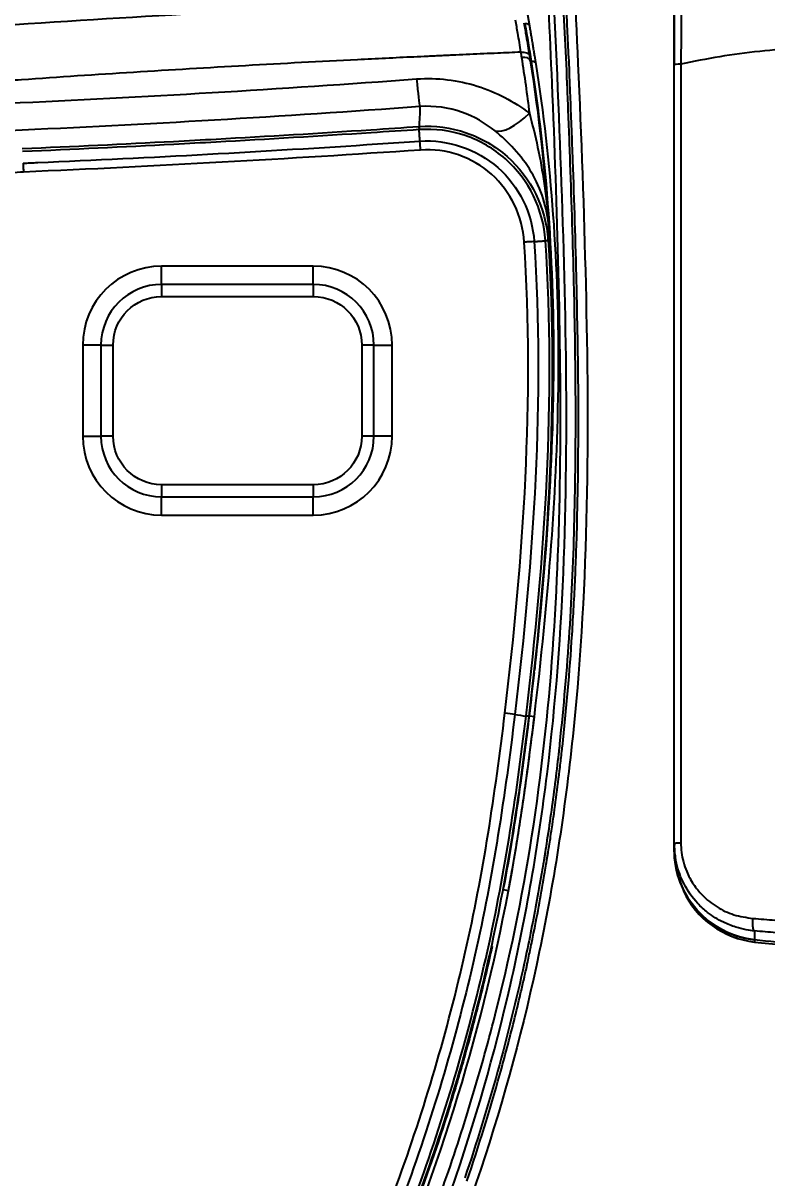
# Model space of a CAD drawing. Header units: millimetres. Extents: x 28 to 2974, y 8 to 3716.
# Drawn here: x 1965.6 to 2088.2, y 1017.2 to 1207.4 of the extents above; entities that cross this region are included whole.
import ezdxf

# ---------------------------------------------------------------- set-up
doc = ezdxf.new("R2010")
doc.units = ezdxf.units.MM
doc.layers.get('Defpoints').update_dxf_attribs({"linetype": 'CONTINUOUS'})
doc.layers.add('1LINE', color=7, linetype='CONTINUOUS')
doc.styles.add('Annotative', font='malgun.ttf')
doc.dimstyles.new('WOO', dxfattribs={"dimtxt": 20, "dimasz": 2, "dimexe": 1.25, "dimexo": 0.3, "dimgap": 1, "dimtad": 1, "dimdec": 1, "dimzin": 1, "dimdsep": 46, "dimtxsty": 'Annotative', "dimcen": 0, "dimclrd": 1, "dimclre": 1, "dimclrt": 2, "dimadec": 0, "dimazin": 0, "dimtfac": 1, "dimtdec": 1, "dimtofl": 0, "dimtmove": 0, "dimatfit": 3, "dimfxl": 0, "dimarcsym": 0})

# ---------------------------------------------------------------- blocks, each defined once
blk = doc.blocks.new('*D12')
at = {"layer": '1LINE', "color": 1, "lineweight": -2}
for p, q in [((1929.42, 1310.67), (2169.11, 1310.67)), ((2167.86, 1308.67), (2167.86, 861.29)), ((1858.76, 859.29), (2169.11, 859.29))]:
    blk.add_line(p, q, dxfattribs=at)
at = {"layer": '1LINE', "color": 1}
for points in [[(2167.53, 1308.67), (2168.19, 1308.67), (2167.86, 1310.67)], [(2167.53, 861.29), (2168.19, 861.29), (2167.86, 859.29)]]:
    blk.add_solid(points, dxfattribs=at)
at = {"layer": 'Defpoints', "color": 0}
for p in [(1929.12, 1310.67), (1858.46, 859.29), (2167.86, 859.29)]:
    blk.add_point(p, dxfattribs=at)
at = {"layer": '1LINE', "color": 2, "insert": (2156.47, 1084.98), "char_height": 20, "attachment_point": 5, "rotation": 90, "style": 'Annotative'}
blk.add_mtext('451', dxfattribs=at)
blk = doc.blocks.new('*D13')
at = {"layer": '1LINE', "color": 1, "lineweight": -2}
for p, q in [((1929.42, 1349.07), (2224.1, 1349.07)), ((2222.85, 1347.07), (2222.85, 861.29)), ((1858.76, 859.29), (2224.1, 859.29))]:
    blk.add_line(p, q, dxfattribs=at)
at = {"layer": '1LINE', "color": 1}
for points in [[(2222.52, 1347.07), (2223.18, 1347.07), (2222.85, 1349.07)], [(2222.52, 861.29), (2223.18, 861.29), (2222.85, 859.29)]]:
    blk.add_solid(points, dxfattribs=at)
at = {"layer": 'Defpoints', "color": 0}
for p in [(1929.12, 1349.07), (1858.46, 859.29), (2222.85, 859.29)]:
    blk.add_point(p, dxfattribs=at)
at = {"layer": '1LINE', "color": 2, "insert": (2211.52, 1104.18), "char_height": 20, "attachment_point": 5, "rotation": 90, "style": 'Annotative'}
blk.add_mtext('490', dxfattribs=at)

msp = doc.modelspace()

# ---------------------------------------------------------------- linework, layer by layer
at = {"layer": '1LINE', "linetype": 'Continuous'}
for p, q in [((2072.97, 1217.33), (2072.97, 1200.58)), ((2048.36, 1207.28), (2048.34, 1207.28)), ((2049.28, 1201.24), (2049.34, 1201.25)), ((2049.37, 1201.08), (2049.39, 1201.09)), ((2072.97, 1072.34), (2072.97, 1200.58)), ((2074.06, 1200.67), (2074.06, 1072.43)), ((2030.93, 1189.89), (2030.92, 1189.89)), ((1988.47, 1164.4), (1988.47, 1167.4)), ((2013.47, 1167.4), (1988.47, 1167.4)), ((2013.47, 1164.4), (2013.47, 1167.4)), ((1988.47, 1164.4), (1988.47, 1162.4)), ((2013.47, 1164.4), (1988.47, 1164.4)), ((2013.47, 1164.4), (2013.47, 1162.4)), ((1988.47, 1162.4), (2013.47, 1162.4)), ((1978.47, 1154.4), (1975.47, 1154.4)), ((1975.47, 1154.4), (1975.47, 1139.4)), ((1978.47, 1154.4), (1978.47, 1139.4)), ((1978.47, 1154.4), (1980.47, 1154.4)), ((1980.47, 1139.4), (1980.47, 1154.4)), ((2021.47, 1154.4), (2021.47, 1139.4)), ((2023.47, 1154.4), (2021.47, 1154.4)), ((2023.47, 1139.4), (2023.47, 1154.4)), ((2023.47, 1154.4), (2026.47, 1154.4)), ((2026.47, 1139.4), (2026.47, 1154.4)), ((1975.47, 1139.4), (1978.47, 1139.4)), ((1980.47, 1139.4), (1978.47, 1139.4)), ((2023.47, 1139.4), (2021.47, 1139.4)), ((2026.47, 1139.4), (2023.47, 1139.4)), ((1988.47, 1131.4), (1988.47, 1129.4)), ((2013.47, 1131.4), (1988.47, 1131.4)), ((2013.47, 1131.4), (2013.47, 1129.4)), ((1988.47, 1126.4), (1988.47, 1129.4)), ((1988.47, 1129.4), (2013.47, 1129.4)), ((2013.47, 1126.4), (2013.47, 1129.4)), ((1988.47, 1126.4), (2013.47, 1126.4)), ((2056.96, 1125.28), (2056.96, 1125.29)), ((2048.99, 1093.28), (2049.04, 1093.28)), ((2049.91, 1093.18), (2049.12, 1093.28)), ((2049.91, 1093.18), (2049.91, 1093.18)), ((2054.53, 1088.24), (2054.53, 1088.24)), ((2072.97, 1072.35), (2072.97, 1071.22)), ((2051.64, 1070.62), (2051.64, 1070.62)), ((2052.07, 1070.14), (2052.07, 1070.14)), ((2073.18, 1068.75), (2073.25, 1068.34)), ((2045.63, 1064.51), (2044.85, 1064.66)), ((2086.19, 1056.43), (2086.2, 1056.08)), ((2048.24, 1052.56), (2048.24, 1052.56)), ((2048.65, 1052.05), (2048.65, 1052.06)), ((2038.44, 1017.23), (2038.44, 1017.23))]:
    msp.add_line(p, q, dxfattribs=at)
for centre, radius, start, end in [((1988.47, 1154.4), 13, 90, 180), ((2013.47, 1154.4), 13, 0, 90), ((1988.47, 1154.4), 10, 90, 180), ((2013.47, 1154.4), 10, 0, 90), ((1988.47, 1139.4), 13, 180, 270), ((1988.47, 1139.4), 10, 180, 270), ((2013.47, 1139.4), 10, 270, 0), ((2013.47, 1139.4), 13, 270, 0)]:
    msp.add_arc(centre, radius, start, end, dxfattribs=at)
at = {"layer": '1LINE', "linetype": 'Continuous', "extrusion": (0, 0, -1)}
for centre, start, end in [((-1988.47, 1154.4), 0, 90), ((-2013.47, 1154.4), 90, 180), ((-1988.47, 1139.4), 270, 0), ((-2013.47, 1139.4), 180, 270)]:
    msp.add_arc(centre, 8, start, end, dxfattribs=at)
at = {"layer": '1LINE', "linetype": 'Continuous'}
for centre, major_axis, ratio, start_param, end_param in [((2048.37, 1206.85), (-0.788, -0.136), 0.535502, 2.935472, 4.633356), ((2047.81, 1200.98), (-1.48, -0.24), 0.525846, 3.162112, 4.641108), ((2049.4, 1200.65), (-0.79, -0.126), 0.536262, 2.938579, 4.640829), ((2074.97, 1200.58), (-2, 0), 0.047113, 5.185162, 6.283185), ((2030.38, 1203.52), (-0.73, 9.97), 0.031027, 2.127496, 2.976906), ((2048.97, 1197.88), (6.03, 7.98), 0.361896, 3.292054, 4.285121), ((2030.95, 1189.41), (-0.068, 0.998), 0.000026, 0.127215, 1.060809), ((2030.96, 1189.41), (-0.068, 0.998), 0.002081, 0.127217, 1.060815), ((2031.15, 1186.53), (-0.21, 2.99), 0.000537, 4.712388, 5.222376), ((2047.99, 1093.4), (-0.993, 0.12), 0.000046, 3.159046, 4.126506), ((2047.99, 1093.37), (-0.993, 0.12), 0.000014, 3.159046, 4.126506), ((2087.95, 1071.22), (14.98, 0), 0.994521, 3.141593, 4.594292), ((2087.95, 1070.8), (-14.91, 0), 0.994521, 0.166856, 0.246845), ((2087.95, 1070.8), (-14.91, 0), 0.994521, 0.435379, 1.4527)]:
    msp.add_ellipse(centre, major_axis=major_axis, ratio=ratio, start_param=start_param, end_param=end_param, dxfattribs=at)
for points, knots in [([(2055.5, 1230), (2056.14, 1220.29), (2056.67, 1210.55), (2057.64, 1188.67), (2058.08, 1176.54), (2058.67, 1152.22), (2058.79, 1140.03), (2058.26, 1115.59), (2057.61, 1103.35), (2055.1, 1078.82), (2053.26, 1066.59), (2045.67, 1030.28), (2037.84, 1006.56), (2022.11, 973.15), (2016.18, 962.34), (2002.78, 941.45), (1995.42, 931.54), (1983.4, 917.57), (1979.23, 913.06), (1970.53, 904.35), (1966.02, 900.13), (1951.72, 888.16), (1941.26, 881.29), (1918.91, 870.34), (1907.07, 866.18), (1883.12, 860.68), (1870.91, 859.28), (1858.46, 859.29)], [0, 0, 0, 0, 0.063029, 0.063029, 0.14111, 0.14111, 0.219191, 0.219191, 0.297272, 0.297272, 0.375352, 0.375352, 0.531514, 0.531514, 0.609595, 0.609595, 0.687676, 0.687676, 0.726717, 0.726717, 0.765757, 0.765757, 0.843838, 0.843838, 0.921919, 0.921919, 1, 1, 1, 1]), ([(2053.71, 1227.43), (2053.97, 1223.32), (2054.21, 1219.2), (2054.57, 1212.34), (2054.71, 1209.6), (2054.97, 1204.12), (2055.14, 1201.37), (2055.22, 1198.62)], [0, 0, 0, 0, 0.429346, 0.429346, 0.714673, 0.714673, 1, 1, 1, 1]), ([(2055.73, 1198.3), (2055.72, 1199.84), (2055.6, 1201.39), (2055.46, 1204.47), (2055.39, 1206.02), (2055.17, 1210.64), (2055.01, 1213.72), (2054.64, 1220.52), (2054.42, 1224.24), (2054.18, 1227.96)], [0, 0, 0, 0, 0.155703, 0.155703, 0.311405, 0.311405, 0.62281, 0.62281, 1, 1, 1, 1]), ([(1858.46, 862.77), (1870.48, 862.77), (1882.48, 864.11), (1905.91, 869.48), (1917.11, 873.41), (1938.45, 883.72), (1948.64, 890.27), (1962.57, 901.73), (1966.97, 905.78), (1975.42, 914.13), (1979.48, 918.45), (1991.16, 931.8), (1998.31, 941.23), (2011.39, 961.12), (2017.32, 971.6), (2033.06, 1003.93), (2040.72, 1026.24), (2048.59, 1060.48), (2050.57, 1072.05), (2053.45, 1095.43), (2054.33, 1107.28), (2055.67, 1142.78), (2054.97, 1166.4), (2053.61, 1201.86), (2053.02, 1213.87), (2052.28, 1225.82)], [0, 0, 0, 0, 0.076741, 0.076741, 0.153483, 0.153483, 0.230224, 0.230224, 0.268595, 0.268595, 0.306966, 0.306966, 0.383707, 0.383707, 0.460449, 0.460449, 0.613932, 0.613932, 0.690673, 0.690673, 0.767415, 0.767415, 0.920898, 0.920898, 1, 1, 1, 1]), ([(1939.76, 886.86), (1941.84, 888.13), (1943.9, 889.46), (1954.3, 896.55), (1962.18, 903.28), (1976.77, 917.51), (1983.63, 925.15), (1996.38, 941.21), (2002.32, 949.7), (2018.59, 976.08), (2027.26, 994.58), (2035.89, 1018.6), (2037.51, 1023.45), (2040.52, 1033.23), (2041.91, 1038.13), (2045.82, 1053.2), (2047.91, 1063.39), (2051.1, 1083.75), (2052.21, 1093.97), (2053.69, 1114.48), (2054.06, 1124.8), (2054.3, 1145.57), (2054.16, 1156.05), (2053.64, 1176.84), (2053.27, 1187.2), (2052.49, 1205.73), (2052.09, 1213.89), (2051.6, 1222.03)], [0, 0, 0, 0, 0.020095, 0.020095, 0.10322, 0.10322, 0.186345, 0.186345, 0.269469, 0.269469, 0.435719, 0.435719, 0.477281, 0.477281, 0.518844, 0.518844, 0.601969, 0.601969, 0.685093, 0.685093, 0.768218, 0.768218, 0.851343, 0.851343, 0.934468, 0.934468, 1, 1, 1, 1]), ([(2074.24, 1216.79), (2074.22, 1215.77), (2074.2, 1213.8), (2074.16, 1210.9), (2074.12, 1207.76), (2074.09, 1204.37), (2074.07, 1201.88), (2074.06, 1200.67)], [0, 0, 0, 0, 0.195189, 0.375924, 0.542155, 0.778117, 1, 1, 1, 1]), ([(1908.44, 1203.39), (1931.37, 1204.99), (1954.29, 1206.61), (2000.17, 1209.46), (2023.13, 1210.67), (2046.08, 1211.81)], [0, 0, 0, 0, 0.5, 0.5, 1, 1, 1, 1]), ([(2046.75, 1207.95), (2046.88, 1207.23), (2047, 1206.51), (2047.22, 1205.26), (2047.3, 1204.74), (2047.48, 1203.69), (2047.56, 1203.17), (2047.65, 1202.64)], [0, 0, 0, 0, 0.409247, 0.409247, 0.704623, 0.704623, 1, 1, 1, 1]), ([(2049.14, 1202.11), (2049.06, 1202.63), (2048.97, 1203.16), (2048.8, 1204.2), (2048.71, 1204.73), (2048.5, 1205.98), (2048.37, 1206.71), (2048.25, 1207.43), (2048.25, 1207.43), (2048.25, 1207.43)], [0, 0, 0, 0, 0.29538, 0.29538, 0.590758, 0.590758, 0.999994, 0.999994, 1, 1, 1, 1]), ([(2048.34, 1207.28), (2048.41, 1206.84), (2048.49, 1206.4), (2048.66, 1205.42), (2048.75, 1204.88), (2048.97, 1203.53), (2049.11, 1202.71), (2049.27, 1201.68), (2049.31, 1201.46), (2049.34, 1201.25)], [0, 0, 0, 0, 0.219077, 0.219077, 0.488182, 0.488182, 0.891843, 0.891843, 1, 1, 1, 1]), ([(2047.65, 1202.64), (2046.39, 1202.59), (2045.14, 1202.53), (2042.34, 1202.41), (2040.8, 1202.34), (2038.49, 1202.23), (2037.72, 1202.2), (2036.57, 1202.15), (2036.18, 1202.13), (2035.41, 1202.09), (2035.03, 1202.08), (2034.26, 1202.04), (2033.87, 1202.02), (2033.1, 1201.99), (2032.72, 1201.97), (2031.56, 1201.92), (2030.79, 1201.88), (2028.48, 1201.78), (2026.94, 1201.7), (2023.86, 1201.55), (2022.32, 1201.48), (2017.7, 1201.25), (2014.62, 1201.09), (2008.46, 1200.76), (2005.38, 1200.59), (1996.15, 1200.07), (1989.99, 1199.7), (1977.68, 1198.93), (1971.53, 1198.52), (1963.84, 1197.98), (1962.31, 1197.88), (1959.23, 1197.66), (1957.7, 1197.54), (1955.39, 1197.38), (1954.63, 1197.32), (1953.47, 1197.23), (1953.09, 1197.2), (1952.32, 1197.15), (1951.94, 1197.12), (1950.79, 1197.03), (1950.02, 1196.98), (1948.48, 1196.86), (1947.71, 1196.8), (1945.41, 1196.63), (1943.88, 1196.52), (1940.8, 1196.29), (1939.27, 1196.17), (1934.66, 1195.82), (1931.59, 1195.59), (1926.21, 1195.18), (1923.91, 1195.01), (1921.6, 1194.83)], [0, 0, 0, 0, 0.029822, 0.029822, 0.066428, 0.066428, 0.084732, 0.084732, 0.093883, 0.093883, 0.103035, 0.103035, 0.112187, 0.112187, 0.121339, 0.121339, 0.139642, 0.139642, 0.176249, 0.176249, 0.212855, 0.212855, 0.286069, 0.286069, 0.359282, 0.359282, 0.505709, 0.505709, 0.652137, 0.652137, 0.688743, 0.688743, 0.72535, 0.72535, 0.743653, 0.743653, 0.752805, 0.752805, 0.761957, 0.761957, 0.78026, 0.78026, 0.798564, 0.798564, 0.83517, 0.83517, 0.871777, 0.871777, 0.944991, 0.944991, 1, 1, 1, 1]), ([(2049.28, 1201.24), (2049.28, 1201.24), (2049.28, 1201.24), (2049.24, 1201.53), (2049.19, 1201.82), (2049.14, 1202.11)], [0, 0, 0, 0, 0.000039, 0.000039, 1, 1, 1, 1]), ([(2126.88, 1200.67), (2125.83, 1200.89), (2123.75, 1201.34), (2120.51, 1201.91), (2117.22, 1202.39), (2113.9, 1202.79), (2110.55, 1203.1), (2107.19, 1203.32), (2103.83, 1203.45), (2099.35, 1203.51), (2093.71, 1203.36), (2086.99, 1202.83), (2080.35, 1201.96), (2076.17, 1201.1), (2074.06, 1200.67)], [0, 0, 0, 0, 0.06447, 0.128322, 0.191585, 0.254288, 0.316462, 0.378139, 0.439349, 0.500125, 0.622048, 0.745835, 0.87174, 1, 1, 1, 1]), ([(2049.37, 1201.08), (2051.9, 1185.15), (2053.21, 1167.64), (2052.97, 1140.13), (2052.54, 1130.81), (2051.33, 1114.61), (2050.67, 1107.72), (2049.91, 1100.79)], [0, 0, 0, 0, 0.535484, 0.535484, 0.803226, 0.803226, 1, 1, 1, 1]), ([(2049.91, 1093.18), (2052.2, 1112.16), (2053.74, 1130.82), (2054.02, 1167.57), (2052.72, 1184.74), (2050.19, 1200.69)], [0, 0, 0, 0, 0.5, 0.5, 1, 1, 1, 1]), ([(2030.5, 1198.23), (2033.92, 1198.48), (2037.32, 1198.06), (2043.65, 1196.07), (2046.55, 1194.51), (2049.09, 1192.59)], [0, 0, 0, 0, 0.5, 0.5, 1, 1, 1, 1]), ([(2055.22, 1198.62), (2055.22, 1198.62), (2055.22, 1198.62), (2055.22, 1198.62), (2055.22, 1198.62), (2055.22, 1198.6), (2055.22, 1198.59), (2055.22, 1198.52), (2055.22, 1198.47), (2055.23, 1198.22), (2055.24, 1198.01), (2055.29, 1196.99), (2055.32, 1196.17), (2055.49, 1192.08), (2055.62, 1188.8), (2055.97, 1178.95), (2056.18, 1172.38), (2056.37, 1164.97), (2056.39, 1164.14), (2056.41, 1163.22), (2056.41, 1163.11), (2056.41, 1162.99), (2056.42, 1162.96), (2056.42, 1162.92), (2056.42, 1162.91), (2056.42, 1162.89), (2056.42, 1162.89), (2056.42, 1162.88), (2056.42, 1162.88), (2056.42, 1162.88), (2056.42, 1162.88), (2056.42, 1162.88), (2056.42, 1162.88), (2056.42, 1162.88)], [0, 0, 0, 0, 0.000002, 0.000002, 0.000217, 0.000217, 0.001294, 0.001294, 0.0056, 0.0056, 0.022828, 0.022828, 0.091739, 0.091739, 0.367394, 0.367394, 0.918762, 0.918762, 0.987678, 0.987678, 0.996293, 0.996293, 0.998447, 0.998447, 0.999524, 0.999524, 0.999793, 0.999793, 0.999927, 0.999927, 0.999998, 0.999998, 1, 1, 1, 1]), ([(2056.93, 1162.48), (2056.93, 1162.48), (2056.93, 1162.48), (2056.93, 1162.48), (2056.93, 1162.48), (2056.93, 1162.49), (2056.93, 1162.49), (2056.93, 1162.54), (2056.93, 1162.6), (2056.92, 1162.86), (2056.91, 1163.07), (2056.9, 1163.71), (2056.89, 1164.13), (2056.72, 1171.32), (2056.5, 1178.08), (2056.14, 1188.2), (2056.01, 1191.57), (2055.84, 1195.78), (2055.8, 1196.62), (2055.76, 1197.67), (2055.75, 1197.88), (2055.74, 1198.14), (2055.74, 1198.19), (2055.73, 1198.26), (2055.73, 1198.27), (2055.73, 1198.29), (2055.73, 1198.29), (2055.73, 1198.3), (2055.73, 1198.3), (2055.73, 1198.3)], [0, 0, 0, 0, 0.000002, 0.000002, 0.000086, 0.000086, 0.000362, 0.000362, 0.004779, 0.004779, 0.022448, 0.022448, 0.057785, 0.057785, 0.623218, 0.623218, 0.905902, 0.905902, 0.97657, 0.97657, 0.994237, 0.994237, 0.998654, 0.998654, 0.999758, 0.999758, 0.999998, 0.999998, 1, 1, 1, 1]), ([(2043.44, 1189.67), (2041.86, 1190.94), (2040.02, 1192.04), (2035.82, 1193.51), (2033.42, 1193.86), (2031.05, 1193.68)], [0, 0, 0, 0, 0.5, 0.5, 1, 1, 1, 1]), ([(2049.09, 1192.59), (2049.58, 1190.77), (2050.04, 1188.9), (2050.87, 1185.04), (2051.23, 1183.05), (2051.69, 1179.91), (2051.84, 1178.78), (2052.02, 1177.08), (2052.08, 1176.51), (2052.15, 1175.65), (2052.18, 1175.37), (2052.21, 1174.94), (2052.22, 1174.79), (2052.24, 1174.58), (2052.24, 1174.51), (2052.25, 1174.4), (2052.25, 1174.37), (2052.26, 1174.29), (2052.26, 1174.24), (2052.27, 1174.1), (2052.28, 1174), (2052.29, 1173.88), (2052.29, 1173.86), (2052.29, 1173.82), (2052.29, 1173.81), (2052.29, 1173.81)], [0, 0, 0, 0, 0.307171, 0.307171, 0.624042, 0.624042, 0.801109, 0.801109, 0.889777, 0.889777, 0.934134, 0.934134, 0.956317, 0.956317, 0.96741, 0.96741, 0.972957, 0.972957, 0.979818, 0.979818, 0.994826, 0.994826, 0.998756, 0.998756, 1, 1, 1, 1]), ([(1965.49, 1186.77), (1973.81, 1187.12), (1982.13, 1187.52), (1992.78, 1188.08), (1995.11, 1188.2), (2005.95, 1188.8), (2014.46, 1189.31), (2025.61, 1190.04), (2028.25, 1190.22), (2030.89, 1190.4)], [0, 0, 0, 0, 0.381409, 0.381409, 0.488434, 0.488434, 0.878862, 0.878862, 1, 1, 1, 1]), ([(2030.92, 1189.89), (2028.28, 1189.71), (2025.64, 1189.54), (2014.49, 1188.81), (2005.98, 1188.3), (1995.14, 1187.7), (1992.8, 1187.57), (1982.16, 1187.02), (1973.86, 1186.62), (1965.55, 1186.27)], [0, 0, 0, 0, 0.12122, 0.12122, 0.511913, 0.511913, 0.61901, 0.61901, 1, 1, 1, 1]), ([(2030.89, 1190.4), (2030.89, 1190.4), (2030.89, 1190.4), (2030.89, 1190.4), (2030.89, 1190.4), (2030.9, 1190.4)], [0, 0, 0, 0, 0.202455, 0.202455, 1, 1, 1, 1]), ([(2030.9, 1190.4), (2033.54, 1190.58), (2036.17, 1190.23), (2041.14, 1188.54), (2043.46, 1187.19), (2049.34, 1182.01), (2051.84, 1176.96), (2052.19, 1171.67)], [0, 0, 0, 0, 0.25, 0.25, 0.5, 0.5, 1, 1, 1, 1]), ([(2051.75, 1171.58), (2051.41, 1176.74), (2048.96, 1181.69), (2043.21, 1186.76), (2040.95, 1188.07), (2036.08, 1189.73), (2033.51, 1190.07), (2030.93, 1189.89)], [0, 0, 0, 0, 0.5, 0.5, 0.75, 0.75, 1, 1, 1, 1]), ([(2052.29, 1173.81), (2052.06, 1176.99), (2051.02, 1180.16), (2048.59, 1184.26), (2047.63, 1185.55), (2045.58, 1187.82), (2044.51, 1188.8), (2043.44, 1189.67)], [0, 0, 0, 0, 0.5, 0.5, 0.75, 0.75, 1, 1, 1, 1]), ([(1965.63, 1184.36), (1966.44, 1184.4), (1967.24, 1184.43), (1977.38, 1184.87), (1986.72, 1185.33), (2005.39, 1186.35), (2014.73, 1186.91), (2026.39, 1187.68), (2028.72, 1187.83), (2031.05, 1187.99)], [0, 0, 0, 0, 0.036821, 0.036821, 0.464903, 0.464903, 0.892983, 0.892983, 1, 1, 1, 1]), ([(2031.05, 1187.99), (2035.66, 1188.3), (2040.42, 1186.68), (2045.62, 1182.1), (2047.06, 1180.22), (2049.11, 1176.08), (2049.73, 1173.76), (2049.89, 1171.45)], [0, 0, 0, 0, 0.5, 0.5, 0.75, 0.75, 1, 1, 1, 1]), ([(2048.24, 1171.35), (2047.99, 1175.62), (2046.01, 1179.71), (2041.28, 1183.93), (2039.42, 1185.02), (2035.41, 1186.4), (2033.29, 1186.68), (2031.15, 1186.53)], [0, 0, 0, 0, 0.5, 0.5, 0.75, 0.75, 1, 1, 1, 1]), ([(1965.63, 1184.36), (1965.64, 1184.07), (1965.66, 1183.75), (1965.68, 1183.3), (1965.68, 1183.18), (1965.69, 1183), (1965.69, 1182.95), (1965.69, 1182.9)], [0, 0, 0, 0, 0.66323, 0.66323, 0.900163, 0.900163, 1, 1, 1, 1]), ([(1965.69, 1182.9), (1962.99, 1182.8), (1960.35, 1182.01), (1955.79, 1179.26), (1953.86, 1177.3), (1951.17, 1172.63), (1950.44, 1169.96), (1950.32, 1164.62), (1950.93, 1161.97), (1952.15, 1159.56)], [0, 0, 0, 0, 0.25, 0.25, 0.5, 0.5, 0.75, 0.75, 1, 1, 1, 1]), ([(2052.19, 1171.67), (2052.19, 1171.67), (2052.19, 1171.67), (2052.19, 1171.67), (2052.19, 1171.66), (2052.19, 1171.66), (2052.19, 1171.66), (2052.19, 1171.65), (2052.19, 1171.65), (2052.19, 1171.64), (2052.19, 1171.64), (2052.19, 1171.64), (2052.19, 1171.64), (2052.19, 1171.63), (2052.18, 1171.63), (2052.18, 1171.63), (2052.18, 1171.62), (2052.16, 1171.62), (2052.16, 1171.62), (2052.11, 1171.61), (2052.06, 1171.6), (2051.92, 1171.59), (2051.84, 1171.58), (2051.75, 1171.58)], [0, 0, 0, 0, 0.003913, 0.003913, 0.011502, 0.011502, 0.020576, 0.020576, 0.043064, 0.043064, 0.064487, 0.064487, 0.095726, 0.095726, 0.14176, 0.14176, 0.209667, 0.209667, 0.308907, 0.308907, 0.654461, 0.654461, 1, 1, 1, 1]), ([(2049.89, 1171.45), (2049.65, 1171.44), (2049.38, 1171.42), (2048.86, 1171.39), (2048.61, 1171.38), (2048.32, 1171.36), (2048.28, 1171.36), (2048.24, 1171.35)], [0, 0, 0, 0, 0.500279, 0.500279, 0.928928, 0.928928, 1, 1, 1, 1]), ([(2056.42, 1162.88), (2056.56, 1156.7), (2056.65, 1150.52), (2056.69, 1138.14), (2056.61, 1131.94), (2056.47, 1125.73)], [0, 0, 0, 0, 0.5, 0.5, 1, 1, 1, 1]), ([(2056.96, 1125.29), (2057.13, 1131.5), (2057.19, 1137.71), (2057.17, 1147), (2057.14, 1150.1), (2057.05, 1156.29), (2056.95, 1159.39), (2056.93, 1162.48)], [0, 0, 0, 0, 0.5, 0.5, 0.75, 0.75, 1, 1, 1, 1]), ([(2056.47, 1125.73), (2056.32, 1119.56), (2056.05, 1113.38), (2055.27, 1101.03), (2054.69, 1094.87), (2054.07, 1088.7)], [0, 0, 0, 0, 0.5, 0.5, 1, 1, 1, 1]), ([(2054.53, 1088.24), (2055.21, 1094.41), (2055.74, 1100.58), (2056.33, 1109.84), (2056.5, 1112.93), (2056.71, 1117.56), (2056.77, 1119.11), (2056.88, 1122.19), (2056.96, 1123.74), (2056.96, 1125.28)], [0, 0, 0, 0, 0.5, 0.5, 0.75, 0.75, 0.875, 0.875, 1, 1, 1, 1]), ([(1858.46, 868.87), (1871.79, 868.87), (1884.99, 870.63), (1910.68, 877.63), (1923.07, 882.81), (1945.91, 896.37), (1956.27, 904.89), (1974.9, 923.92), (1983.17, 934.39), (2005.79, 967.29), (2018.11, 991.11), (2031.81, 1028.63), (2035.57, 1041.41), (2041.47, 1067.36), (2043.45, 1080.53), (2045.05, 1093.75)], [0, 0, 0, 0, 0.125, 0.125, 0.25, 0.25, 0.375, 0.375, 0.5, 0.5, 0.75, 0.75, 0.875, 0.875, 1, 1, 1, 1]), ([(2046.69, 1093.55), (2045.08, 1080.23), (2043.09, 1066.97), (2037.13, 1040.82), (2033.33, 1027.94), (2019.51, 990.15), (2007.07, 966.16), (1984.23, 933.04), (1975.88, 922.51), (1957.07, 903.38), (1946.61, 894.83), (1923.57, 881.21), (1911.08, 876.01), (1885.19, 868.98), (1871.89, 867.21), (1858.46, 867.21)], [0, 0, 0, 0, 0.125, 0.125, 0.25, 0.25, 0.5, 0.5, 0.625, 0.625, 0.75, 0.75, 0.875, 0.875, 1, 1, 1, 1]), ([(1858.46, 865.34), (1865.23, 865.35), (1871.96, 865.79), (1885.33, 867.57), (1891.98, 868.9), (1911.52, 874.19), (1924.11, 879.4), (1947.43, 893.11), (1958.01, 901.74), (1976.98, 920.93), (1985.45, 931.56), (2008.51, 964.89), (2021.07, 989.07), (2035.04, 1027.16), (2038.88, 1040.14), (2044.9, 1066.5), (2046.92, 1079.88), (2048.54, 1093.3)], [0, 0, 0, 0, 0.0625, 0.0625, 0.125, 0.125, 0.25, 0.25, 0.375, 0.375, 0.5, 0.5, 0.75, 0.75, 0.875, 0.875, 1, 1, 1, 1]), ([(2048.98, 1093.25), (2047.36, 1079.8), (2045.34, 1066.39), (2039.3, 1039.98), (2035.45, 1026.98), (2021.45, 988.82), (2008.85, 964.59), (1985.73, 931.2), (1977.24, 920.55), (1958.23, 901.33), (1947.61, 892.7), (1924.24, 878.97), (1911.62, 873.75), (1892.05, 868.46), (1885.39, 867.12), (1871.98, 865.35), (1865.24, 864.9), (1858.46, 864.9)], [0, 0, 0, 0, 0.125, 0.125, 0.25, 0.25, 0.5, 0.5, 0.625, 0.625, 0.75, 0.75, 0.875, 0.875, 0.9375, 0.9375, 1, 1, 1, 1]), ([(2049.04, 1093.28), (2049.04, 1093.28), (2049.04, 1093.28), (2048.63, 1089.9), (2048.21, 1086.54), (2047.29, 1079.82), (2046.79, 1076.48), (2045.81, 1070.44), (2045.34, 1067.74), (2044.84, 1065.05)], [0, 0, 0, 0, 0.000027, 0.000027, 0.355516, 0.355516, 0.711006, 0.711006, 1, 1, 1, 1]), ([(2045.63, 1064.51), (2045.86, 1065.74), (2046.24, 1067.8), (2046.7, 1070.49), (2047.04, 1072.58), (2047.35, 1074.48), (2047.65, 1076.41), (2047.94, 1078.35), (2048.22, 1080.29), (2048.49, 1082.18), (2048.74, 1084.04), (2049.04, 1086.26), (2049.43, 1089.31), (2049.74, 1091.75), (2049.91, 1093.18)], [0, 0, 0, 0, 0.129413, 0.217045, 0.281812, 0.348616, 0.416322, 0.484029, 0.551736, 0.618994, 0.681528, 0.745855, 0.850222, 1, 1, 1, 1]), ([(2054.07, 1088.7), (2054.07, 1088.7), (2054.07, 1088.7), (2054.07, 1088.69), (2054.07, 1088.69), (2054.07, 1088.66), (2054.06, 1088.63), (2054.05, 1088.5), (2054.04, 1088.4), (2053.98, 1087.88), (2053.94, 1087.47), (2053.7, 1085.41), (2053.5, 1083.76), (2052.87, 1078.81), (2052.41, 1075.51), (2051.83, 1071.81), (2051.77, 1071.4), (2051.68, 1070.89), (2051.67, 1070.79), (2051.65, 1070.67), (2051.65, 1070.66), (2051.64, 1070.64), (2051.64, 1070.63), (2051.64, 1070.62), (2051.64, 1070.62), (2051.64, 1070.62), (2051.64, 1070.62), (2051.64, 1070.62), (2051.64, 1070.62), (2051.64, 1070.62)], [0, 0, 0, 0, 0.000003, 0.000003, 0.000915, 0.000915, 0.005187, 0.005187, 0.022277, 0.022277, 0.090636, 0.090636, 0.364082, 0.364082, 0.911047, 0.911047, 0.979404, 0.979404, 0.996493, 0.996493, 0.998629, 0.998629, 0.999697, 0.999697, 0.999964, 0.999964, 0.999997, 0.999997, 1, 1, 1, 1]), ([(2052.07, 1070.14), (2052.07, 1070.14), (2052.07, 1070.14), (2052.08, 1070.2), (2052.09, 1070.25), (2052.13, 1070.51), (2052.17, 1070.72), (2052.27, 1071.36), (2052.33, 1071.78), (2052.53, 1073.05), (2052.66, 1073.89), (2053.28, 1078.12), (2053.74, 1081.51), (2054.24, 1085.75), (2054.34, 1086.6), (2054.46, 1087.66), (2054.48, 1087.87), (2054.51, 1088.13), (2054.52, 1088.19), (2054.53, 1088.24), (2054.53, 1088.24), (2054.53, 1088.24)], [0, 0, 0, 0, 0.000003, 0.000003, 0.00869, 0.00869, 0.043776, 0.043776, 0.113949, 0.113949, 0.254295, 0.254295, 0.815797, 0.815797, 0.956148, 0.956148, 0.991235, 0.991235, 0.999997, 0.999997, 1, 1, 1, 1]), ([(2086.21, 1056.43), (2082.6, 1056.85), (2079.17, 1058.63), (2074.34, 1064.04), (2072.97, 1067.6), (2072.97, 1071.25)], [0, 0, 0, 0, 0.5, 0.5, 1, 1, 1, 1]), ([(2086.21, 1057.9), (2085.75, 1057.96), (2084.7, 1058.09), (2082.96, 1058.54), (2080.77, 1059.41), (2078.64, 1060.73), (2076.38, 1062.79), (2074.52, 1065.46), (2073.32, 1068.59), (2073.1, 1070.6), (2073.04, 1071.4)], [0, 0, 0, 0, 0.066928, 0.154263, 0.262048, 0.413124, 0.523016, 0.712624, 0.885742, 1, 1, 1, 1]), ([(2074.06, 1072.43), (2074.08, 1071.9), (2074.12, 1070.83), (2074.46, 1069.24), (2075.08, 1067.46), (2076.07, 1065.56), (2077.73, 1063.54), (2079.95, 1061.77), (2082.79, 1060.43), (2084.88, 1060.12), (2085.94, 1059.97)], [0, 0, 0, 0, 0.08118, 0.163678, 0.249222, 0.37476, 0.499646, 0.666382, 0.830353, 1, 1, 1, 1]), ([(2051.64, 1070.62), (2051.64, 1070.62), (2051.64, 1070.62), (2051.64, 1070.61), (2051.64, 1070.61), (2051.64, 1070.6), (2051.64, 1070.58), (2051.62, 1070.52), (2051.62, 1070.47), (2051.58, 1070.21), (2051.54, 1070.01), (2051.38, 1068.98), (2051.24, 1068.16), (2050.54, 1064.05), (2049.93, 1060.78), (2048.95, 1055.86), (2048.6, 1054.21), (2048.24, 1052.56), (2048.24, 1052.56), (2048.24, 1052.56)], [0, 0, 0, 0, 0.000003, 0.000003, 0.000433, 0.000433, 0.002557, 0.002557, 0.011051, 0.011051, 0.045031, 0.045031, 0.180949, 0.180949, 0.724737, 0.724737, 0.999997, 0.999997, 1, 1, 1, 1]), ([(2048.65, 1052.06), (2048.65, 1052.06), (2048.65, 1052.06), (2048.65, 1052.07), (2048.66, 1052.08), (2048.66, 1052.12), (2048.67, 1052.15), (2048.7, 1052.28), (2048.72, 1052.38), (2048.79, 1052.7), (2048.83, 1052.91), (2048.97, 1053.53), (2049.06, 1053.95), (2049.32, 1055.21), (2049.5, 1056.05), (2050.34, 1060.24), (2050.97, 1063.61), (2051.69, 1067.82), (2051.83, 1068.67), (2052, 1069.72), (2052.04, 1069.93), (2052.07, 1070.14), (2052.07, 1070.14), (2052.07, 1070.14), (2052.07, 1070.14)], [0, 0, 0, 0, 0.000003, 0.000003, 0.002128, 0.002128, 0.006486, 0.006486, 0.023915, 0.023915, 0.058774, 0.058774, 0.128492, 0.128492, 0.26793, 0.26793, 0.825815, 0.825815, 0.965255, 0.965255, 0.999997, 0.999997, 0.999997, 1, 1, 1, 1]), ([(1858.46, 863.98), (1864.48, 864.01), (1870.51, 864.33), (1882.53, 865.74), (1888.52, 866.8), (1900.49, 869.67), (1906.52, 871.5), (1918.24, 875.85), (1923.92, 878.36), (1934.93, 884.04), (1940.25, 887.22), (1950.49, 894.33), (1955.43, 898.26), (1969.49, 910.77), (1977.93, 920.15), (1993.14, 939.76), (1999.99, 950.04), (2012.63, 971.31), (2018.38, 982.37), (2033.63, 1016.53), (2041.02, 1040.11), (2045.63, 1064.51)], [0, 0, 0, 0, 0.0625, 0.0625, 0.125, 0.125, 0.1875, 0.1875, 0.25, 0.25, 0.3125, 0.3125, 0.375, 0.375, 0.5, 0.5, 0.625, 0.625, 0.75, 0.75, 1, 1, 1, 1]), ([(2085.94, 1059.97), (2087.15, 1059.87), (2089.55, 1059.67), (2093.2, 1059.48), (2096.84, 1059.35), (2099.27, 1059.33), (2100.47, 1059.33)], [0, 0, 0, 0, 0.254313, 0.505654, 0.754166, 1, 1, 1, 1]), ([(2100.47, 1057.24), (2099.27, 1057.25), (2096.87, 1057.27), (2093.28, 1057.4), (2089.71, 1057.6), (2087.38, 1057.8), (2086.21, 1057.9)], [0, 0, 0, 0, 0.24993, 0.499293, 0.749011, 1, 1, 1, 1]), ([(2042.95, 1055.36), (2042.31, 1052.41), (2040.8, 1046.05), (2038.43, 1037.17), (2033.12, 1019.46), (2027.79, 1005.41), (2022.76, 994.15), (2022.76, 994.15), (2022.76, 994.15), (2022.76, 994.15), (2022.76, 994.14), (2022.76, 994.14), (2022.75, 994.13), (2022.75, 994.11), (2022.73, 994.07), (2022.69, 993.99), (2022.62, 993.84), (2022.49, 993.53), (2022.21, 992.91), (2021.65, 991.68), (2020.52, 989.22), (2018.21, 984.33), (2013.39, 974.67), (2002.92, 955.86), (1992.66, 940.47), (1985.15, 930.76), (1985.15, 930.76), (1985.15, 930.76), (1985.15, 930.76), (1985.15, 930.75), (1985.14, 930.75), (1985.14, 930.74), (1985.12, 930.73), (1985.1, 930.69), (1985.05, 930.63), (1984.94, 930.49), (1984.74, 930.23), (1984.32, 929.69), (1983.49, 928.63), (1981.81, 926.52), (1978.38, 922.33), (1971.23, 914.14), (1960.23, 903.15), (1945.72, 891.49), (1929.84, 881.88), (1912.92, 874.34), (1901.1, 870.67), (1895.1, 869.2), (1895.1, 869.2), (1895.1, 869.2), (1895.1, 869.2), (1895.09, 869.2), (1895.09, 869.2), (1895.08, 869.19), (1895.06, 869.19), (1895.02, 869.18), (1894.94, 869.16), (1894.77, 869.12), (1894.44, 869.04), (1893.79, 868.88), (1892.48, 868.58), (1889.85, 867.99), (1884.57, 866.95), (1877.98, 865.94), (1870.83, 865.23), (1865.08, 864.87), (1861.38, 864.81), (1859.73, 864.79)], [0, 0, 0, 0, 0.03178, 0.068694, 0.096549, 0.226165, 0.226165, 0.226167, 0.226169, 0.226173, 0.226181, 0.226197, 0.226228, 0.226292, 0.226419, 0.226673, 0.227182, 0.228199, 0.230234, 0.234302, 0.242436, 0.258695, 0.291168, 0.355895, 0.484928, 0.484928, 0.48493, 0.484932, 0.484935, 0.484943, 0.484959, 0.484991, 0.485054, 0.48518, 0.485433, 0.485939, 0.48695, 0.488973, 0.493022, 0.501129, 0.517372, 0.549953, 0.615318, 0.680574, 0.745118, 0.809857, 0.874838, 0.874838, 0.87484, 0.874842, 0.874845, 0.874853, 0.874869, 0.874901, 0.874964, 0.875091, 0.875344, 0.87585, 0.876863, 0.878887, 0.882934, 0.891023, 0.907184, 0.939487, 0.961061, 0.982704, 1, 1, 1, 1]), ([(2042.45, 1053.53), (2042.44, 1053.46), (2042.42, 1053.4), (2041.66, 1050.07), (2040.86, 1046.81), (2039.17, 1040.33), (2038.28, 1037.11), (2035.44, 1027.48), (2033.34, 1021.12), (2028.75, 1008.52), (2026.25, 1002.28), (2020.84, 989.93), (2017.92, 983.81), (2014.02, 976.25), (2013.22, 974.74), (2011.61, 971.74), (2010.79, 970.25), (2008.31, 965.8), (2006.61, 962.86), (2003.12, 957.05), (2001.33, 954.17), (1997.67, 948.47), (1995.8, 945.65), (1990.04, 937.3), (1986.01, 931.85), (1979.61, 923.94), (1977.42, 921.34), (1974.03, 917.52), (1972.88, 916.25), (1970.55, 913.75), (1969.36, 912.52), (1963.39, 906.44), (1958.38, 901.87), (1950.47, 895.54), (1947.77, 893.51), (1943.6, 890.61), (1942.2, 889.67), (1939.34, 887.83), (1937.9, 886.94), (1934.97, 885.21), (1933.48, 884.36), (1931.23, 883.13), (1930.47, 882.73), (1928.95, 881.93), (1928.19, 881.54), (1924.37, 879.63), (1921.27, 878.21), (1915.02, 875.58), (1911.85, 874.37), (1905.46, 872.16), (1902.23, 871.16), (1895.7, 869.38), (1892.4, 868.6), (1887.4, 867.58), (1885.72, 867.27), (1883.19, 866.85), (1882.35, 866.71), (1880.65, 866.45), (1879.81, 866.33), (1875.56, 865.76), (1872.15, 865.42), (1865.32, 864.96), (1861.89, 864.85), (1858.46, 864.85)], [0, 0, 0, 0, 0.000681, 0.000681, 0.036371, 0.036371, 0.072061, 0.072061, 0.143441, 0.143441, 0.214821, 0.214821, 0.286201, 0.286201, 0.304046, 0.304046, 0.321891, 0.321891, 0.357581, 0.357581, 0.393271, 0.393271, 0.428961, 0.428961, 0.50034, 0.50034, 0.53603, 0.53603, 0.553875, 0.553875, 0.57172, 0.57172, 0.6431, 0.6431, 0.67879, 0.67879, 0.696635, 0.696635, 0.71448, 0.71448, 0.732325, 0.732325, 0.741248, 0.741248, 0.75017, 0.75017, 0.78586, 0.78586, 0.82155, 0.82155, 0.85724, 0.85724, 0.89293, 0.89293, 0.910775, 0.910775, 0.919698, 0.919698, 0.92862, 0.92862, 0.96431, 0.96431, 1, 1, 1, 1]), ([(2038.8, 1016.72), (2040.77, 1022.52), (2042.58, 1028.36), (2045.04, 1037.2), (2045.82, 1040.16), (2046.93, 1044.61), (2047.29, 1046.09), (2047.81, 1048.33), (2047.98, 1049.07), (2048.24, 1050.19), (2048.32, 1050.56), (2048.49, 1051.31), (2048.6, 1051.67), (2048.65, 1052.05)], [0, 0, 0, 0, 0.5, 0.5, 0.75, 0.75, 0.875, 0.875, 0.9375, 0.9375, 0.96875, 0.96875, 1, 1, 1, 1])]:
    msp.add_open_spline(points, degree=3, knots=knots, dxfattribs=at)
for points, degree in [([(2049.16, 1206.9), (2048.28, 1211.98), (2047.37, 1217.23), (2046.44, 1222.67)], 3), ([(2072.97, 1200.58), (2072.97, 1206.27), (2072.97, 1211.91), (2072.97, 1217.33)], 3), ([(2048.31, 1207.44), (2048.32, 1207.39), (2048.33, 1207.34), (2048.34, 1207.28)], 3), ([(2048.36, 1207.28), (2048.72, 1205.22), (2049.06, 1203.15), (2049.39, 1201.09)], 3), ([(2050.18, 1200.81), (2049.15, 1207.02)], 1), ([(2047.65, 1202.64), (2048.38, 1202.73), (2049.07, 1202.49), (2049.14, 1202.11)], 3), ([(2047.65, 1202.64), (2047.69, 1202.36), (2047.74, 1202.07), (2047.79, 1201.78)], 3), ([(2047.79, 1201.78), (2048.28, 1198.72), (2048.71, 1195.66), (2049.09, 1192.59)], 3), ([(2052.29, 1173.81), (2051.73, 1182.98), (2050.74, 1192.14), (2049.28, 1201.24)], 3), ([(2049.34, 1201.25), (2049.35, 1201.19), (2049.36, 1201.14), (2049.37, 1201.08)], 3), ([(1963.03, 1194.24), (1985.55, 1195.25), (2008.04, 1196.58), (2030.5, 1198.23)], 3), ([(2031.05, 1193.68), (2008.5, 1192.02), (1985.93, 1190.7), (1963.34, 1189.71)], 3), ([(2031.05, 1193.68), (2031.02, 1192.49), (2030.97, 1191.33), (2030.9, 1190.4)], 3), ([(2031.05, 1187.99), (2030.92, 1189.89)], 1), ([(2031.15, 1186.53), (2009.35, 1185.04), (1987.53, 1183.83), (1965.69, 1182.9)], 3), ([(2052.19, 1171.68), (2052.23, 1172.32), (2052.26, 1173.02), (2052.29, 1173.81)], 3), ([(2052.19, 1171.68), (2053.9, 1145.53), (2052.13, 1119.29), (2048.99, 1093.28)], 3), ([(2052.19, 1171.67), (2052.19, 1171.67), (2052.19, 1171.67), (2052.19, 1171.68)], 3), ([(2045.05, 1093.75), (2048.15, 1119.49), (2049.92, 1145.47), (2048.24, 1171.35)], 3), ([(2049.89, 1171.45), (2051.58, 1145.47), (2049.81, 1119.39), (2046.69, 1093.55)], 3), ([(2048.54, 1093.33), (2051.68, 1119.29), (2053.45, 1145.48), (2051.75, 1171.58)], 3), ([(2049.89, 1171.45), (2051.75, 1171.58)], 1), ([(2051.75, 1171.58), (2051.75, 1171.58)], 1), ([(2049.87, 1100.47), (2049.61, 1098.08), (2049.33, 1095.68), (2049.04, 1093.28)], 3), ([(2046.69, 1093.55), (2046.21, 1093.61), (2045.63, 1093.68), (2045.05, 1093.75)], 3), ([(2045.63, 1064.51), (2047.42, 1073.97), (2048.75, 1083.55), (2049.91, 1093.18)], 3), ([(2046.69, 1093.55), (2047.31, 1093.47), (2047.92, 1093.38), (2048.54, 1093.3)], 3), ([(2048.54, 1093.3), (2048.54, 1093.31), (2048.54, 1093.32), (2048.54, 1093.33)], 3), ([(2048.92, 1093.27), (2048.99, 1093.27), (2049.06, 1093.28), (2049.12, 1093.28)], 3), ([(2048.99, 1093.28), (2048.98, 1093.27), (2048.98, 1093.26), (2048.98, 1093.25)], 3), ([(2072.97, 1072.34), (2072.97, 1072.38), (2073.41, 1072.41), (2074.06, 1072.43)], 3), ([(2072.97, 1071.25), (2072.97, 1071.62), (2072.97, 1071.98), (2072.97, 1072.34)], 3), ([(2073.04, 1071.4), (2073.01, 1071.71), (2072.99, 1072.03), (2072.97, 1072.34)], 3), ([(2072.99, 1072.47), (2073, 1072.02)], 1), ([(2086.21, 1057.9), (2086.21, 1056.43)], 1), ([(2086.2, 1056.08), (2095.65, 1054.96), (2105.24, 1054.96), (2114.71, 1056.08)], 3), ([(2100.47, 1055.59), (2095.7, 1055.59), (2090.94, 1055.87), (2086.21, 1056.43)], 3), ([(2048.24, 1052.56), (2045.65, 1040.62), (2042.37, 1028.82), (2038.44, 1017.23)], 3)]:
    msp.add_open_spline(points, degree=degree, dxfattribs=at)
msp.add_rational_spline([(2086.21, 1057.9), (2085.76, 1058.14), (2085.94, 1059.97)], [1, 0.736498805988, 1], degree=2, dxfattribs=at)

# ---------------------------------------------------------------- dimensions: what is measured, and where the dimension line sits
at = {"layer": '1LINE'}
for base, p1, picture, middle in [((2222.85, 859.29), (1929.12, 1349.07), '*D13', (2222.85, 1104.18)), ((2167.86, 859.29), (1929.12, 1310.67), '*D12', (2167.86, 1084.98))]:
    dim = msp.add_linear_dim(base=base, p1=p1, p2=(1858.46, 859.29), angle=90, dimstyle='WOO', override={"dimdec": 0}, dxfattribs=at)
    dim.commit()
    dim.dimension.update_dxf_attribs({"geometry": picture, "text_midpoint": middle, "dimtype": 160})

doc.saveas('drawing.dxf')
